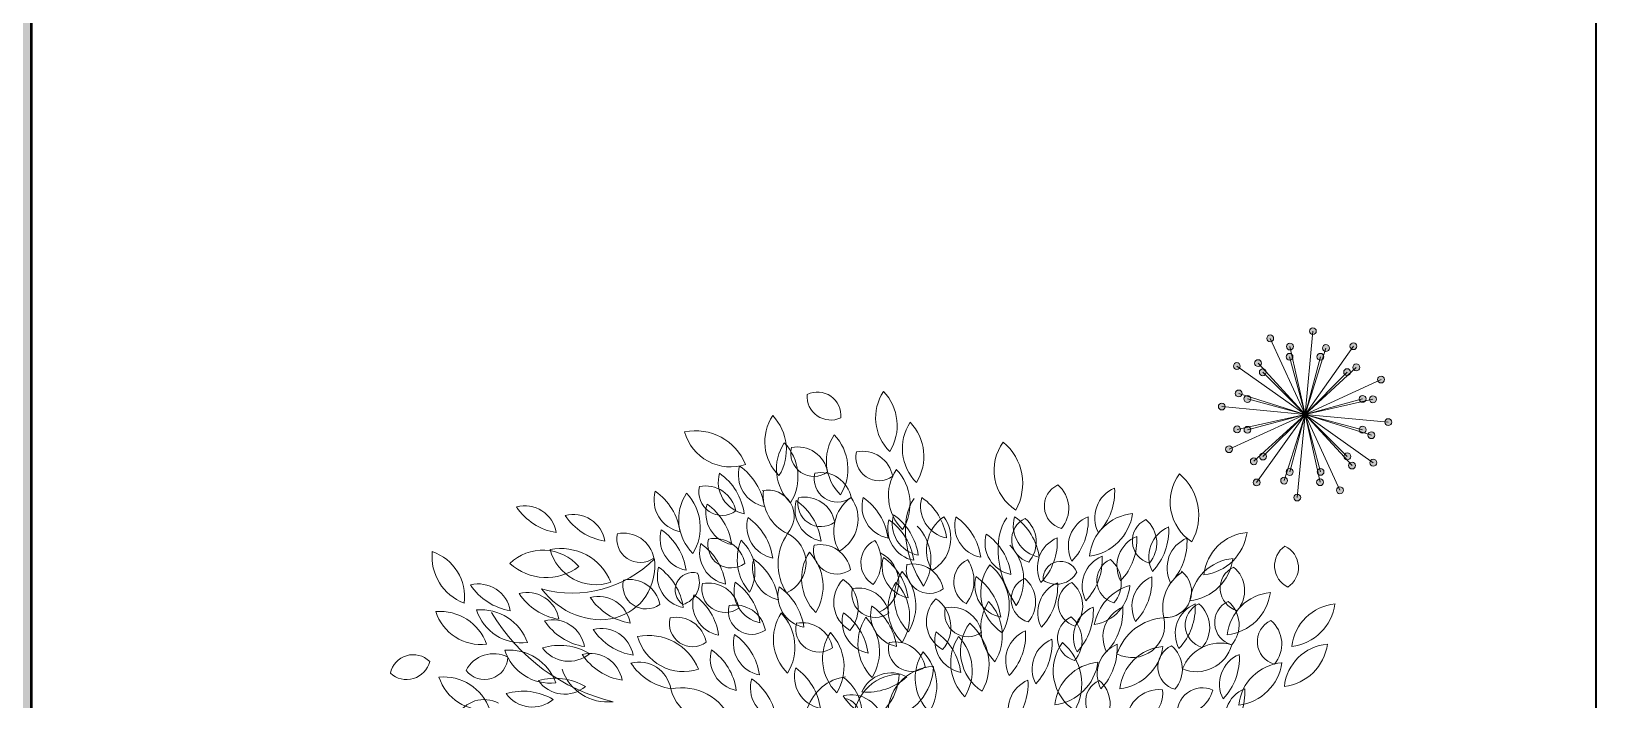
# Model space of a CAD drawing. Header units: millimetres. Extents: x -18002 to 19000, y -38859 to 21000.
# Drawn here: x -7500 to -5000, y 13925 to 14994 of the extents above; entities that cross this region are included whole.
import ezdxf

# ---------------------------------------------------------------- set-up
doc = ezdxf.new("R2010")
doc.units = ezdxf.units.MM
doc.linetypes.add('ACAD_ISO04W100', pattern=[30, 24, -3, 0, -3])
doc.linetypes.add('PHANTOM', pattern=[63.5, 31.75, -6.35, 6.35, -6.35, 6.35, -6.35])
doc.layers.get('0').update_dxf_attribs({"lineweight": 25})
for name, color, linetype, lineweight in [('A Wall', 7, 'Continuous', 50), ('C Prop', 1, 'PHANTOM', 35), ('K-Hatch', 7, 'Continuous', 25), ('www.cadblocksfree.com', 7, 'Continuous', 5)]:
    doc.layers.add(name, color=color, linetype=linetype, lineweight=lineweight)
doc.layers.add('AREA VERDE', color=7, linetype='Continuous', lineweight=5, true_color=0x00701c)
doc.layers.add('Efec-vegetacion-01', color=7, linetype='Continuous', lineweight=25, true_color=0x00ad00)

# ---------------------------------------------------------------- blocks, each defined once
blk = doc.blocks.new('A$C76BB5F72')
at = {"color": 96, "true_color": 0x006600}
for centre, major_axis, start_param, end_param in [((0.9, 1.5985), (0.0023, 0.071), 1.528993, 3.607058), ((0.8602, 1.5411), (0.0023, 0.0699), 4.64421, 6.775011), ((0.8454, 1.4627), (0.0047, 0.1421), 1.02068, 2.395009), ((0.62, 1.4391), (0.0048, 0.1474), 4.191457, 5.507408), ((0.8801, 1.3815), (0.0047, 0.1421), 1.02068, 2.395009), ((0.6546, 1.3579), (0.0048, 0.1474), 4.191454, 5.507405), ((0.8006, 1.3557), (0.003, 0.0915), -1.352509, 0.23136), ((1.029, 1.4054), (0.0047, 0.1421), 1.020696, 2.395025), ((0.8498, 1.4287), (0.0023, 0.0693), 1.359975, 3.802123), ((0.7724, 1.1122), (0.005, 0.1511), 1.219171, 2.314045), ((0.5474, 1.0752), (0.0042, 0.1264), 4.236746, 5.579693), ((0.9011, 1.098), (0.0052, 0.1583), 0.995377, 2.17682), ((0.7289, 1.101), (0.0032, 0.0971), 3.58946, 5.874126), ((1.0645, 1.1015), (0.0025, 0.0747), 0.498451, 2.643311), ((0.9397, 1.1057), (0.0036, 0.1107), 4.077285, 5.347414), ((1.6118, 1.0873), (0.0032, 0.096), 0.427146, 2.082379), ((1.3984, 1.1649), (0.0058, 0.1767), 3.984724, 4.808046), ((0.605, 1.1323), (0.0032, 0.096), 1.324749, 2.979982), ((0.4112, 1.0139), (0.0058, 0.1767), -1.40088, -0.577558), ((0.955, 1.0546), (0.0047, 0.1421), 1.020677, 2.395007), ((0.7295, 1.031), (0.0048, 0.1474), 4.191457, 5.507408), ((0.9178, 1.1372), (0.0023, 0.0693), 1.359914, 3.802063), ((0.8685, 1.0642), (0.003, 0.0915), -1.352507, 0.231361), ((1.0053, 1.0436), (0.0032, 0.0971), 3.58946, 5.874126), ((0.4789, 1.0621), (0.0032, 0.096), 1.32475, 2.979982), ((0.2851, 0.9437), (0.0058, 0.1767), -1.40088, -0.577558), ((0.4884, 1.0202), (0.0017, 0.0522), -0.240197, 2.568826), ((0.7624, 1.0858), (0.0032, 0.096), 1.324792, 2.980025), ((0.5687, 0.9674), (0.0058, 0.1767), -1.400885, -0.577563), ((1.2313, 0.9972), (0.0047, 0.1421), 1.020677, 2.395007), ((1.0059, 0.9736), (0.0048, 0.1474), 4.191457, 5.507408), ((1.1942, 1.0798), (0.0023, 0.0693), 1.359914, 3.802063), ((1.1449, 1.0068), (0.003, 0.0915), -1.352507, 0.231361), ((1.3409, 1.0441), (0.0025, 0.0747), 0.498451, 2.643311), ((1.2161, 1.0482), (0.0036, 0.1107), 4.077285, 5.347414), ((0.3493, 1.0333), (0.0023, 0.0693), 1.359914, 3.802063), ((0.3, 0.9603), (0.003, 0.0915), -1.352594, 0.231275), ((0.4398, 1.043), (0.0023, 0.0684), 3.454039, 5.158097), ((0.5849, 1.0226), (0.0023, 0.0693), 1.359975, 3.802123), ((0.5356, 0.9496), (0.003, 0.0915), -1.352594, 0.231275), ((1.6452, 0.877), (0.0023, 0.0693), 0.462325, 2.904473), ((1.5574, 0.8699), (0.003, 0.0915), 4.033047, 5.616916), ((1.7192, 0.8806), (0.0032, 0.096), 0.427176, 2.082409), ((1.5058, 0.9582), (0.0058, 0.1767), 3.984673, 4.807996), ((1.8072, 0.8804), (0.0032, 0.096), 0.427146, 2.082379), ((1.5938, 0.958), (0.0058, 0.1767), 3.984673, 4.807996), ((1.0175, 0.815), (0.0047, 0.1421), 1.020677, 2.395006), ((0.792, 0.7914), (0.0048, 0.1474), 4.191457, 5.507408), ((1.4283, 0.8373), (0.0047, 0.1418), 0.970842, 2.596802), ((1.2102, 0.7975), (0.0053, 0.1613), 4.232715, 5.618114), ((1.7046, 0.7798), (0.0047, 0.1418), 0.970842, 2.596802), ((1.4865, 0.7401), (0.0053, 0.1613), 4.232715, 5.618114), ((1.7902, 0.7698), (0.0032, 0.096), 0.427146, 2.082379), ((1.5769, 0.8474), (0.0058, 0.1767), 3.984704, 4.808027), ((1.2938, 0.7575), (0.0047, 0.1421), 1.020677, 2.395006), ((1.0684, 0.734), (0.0048, 0.1474), 4.191457, 5.507408), ((0.8876, 0.7614), (0.0032, 0.096), 1.324748, 2.97998), ((0.6939, 0.643), (0.0058, 0.1767), -1.400881, -0.577559), ((0.9624, 0.6237), (0.0046, 0.139), 0.168873, 2.38252), ((0.864, 0.6541), (0.0042, 0.1281), 3.169603, 5.720362), ((1.0802, 0.6772), (0.0032, 0.096), -0.470458, 1.184775), ((1.0078, 0.8924), (0.0058, 0.1767), 3.087055, 3.910377), ((1.2118, 0.6505), (0.0047, 0.1418), 0.073281, 1.699241), ((1.0448, 0.7963), (0.0053, 0.1613), 3.335082, 4.720481), ((0.5599, 0.7627), (0.0047, 0.1418), 1.868396, 3.494357), ((-0.1334, 0.602), (0.003, 0.0915), -0.454951, 1.128917)]:
    blk.add_ellipse(centre, major_axis=major_axis, ratio=1, start_param=start_param, end_param=end_param, dxfattribs=at)
at = {"color": 58, "true_color": 0x4d6600}
for centre, major_axis, ratio, start_param, end_param in [((1.1757, 1.5345), (0.0047, 0.1421), 1, 1.020694, 2.395023), ((0.9503, 1.511), (0.0049, 0.1474), 1, 4.191492, 5.507442), ((1.2554, 1.4424), (0.0047, 0.1421), 1, 1.020697, 2.395026), ((1.03, 1.4189), (0.0049, 0.1474), 1, 4.191488, 5.507439), ((0.8035, 1.3818), (0.0048, 0.1474), 1, 4.191454, 5.507405), ((1.0438, 1.4158), (0.0023, 0.0693), 1, 1.359886, 3.802035), ((0.9945, 1.3428), (0.003, 0.0915), 1, -1.35251, 0.231359), ((0.9196, 1.3522), (0.0023, 0.0693), 1, 1.359915, 3.802064), ((0.8704, 1.2791), (0.003, 0.0915), 1, -1.352509, 0.23136), ((1.214, 1.3017), (0.0047, 0.1421), 1, 1.020677, 2.395006), ((0.9886, 1.2781), (0.0048, 0.1474), 1, 4.191456, 5.507407), ((-0.0131, 1.1755), (0.0032, 0.096), 1, -1.36802, 0.287213), ((0.11, 1.3663), (0.0058, 0.1767), 1, 2.189533, 3.012855), ((1.0303, 1.1971), (0.004, 0.1215), 1, 0.646107, 2.126683), ((0.8719, 1.2321), (0.0036, 0.1094), 1, 3.680361, 5.375633), ((1.0891, 1.2697), (0.0032, 0.096), 1, 1.32475, 2.979982), ((0.8954, 1.1512), (0.0058, 0.1767), 1, -1.40088, -0.577558), ((1.2765, 1.133), (-0.0919, 0.1913), 0.647834, 0.34295, 1.798552), ((1.2636, 1.2699), (0.0032, 0.096), 1, 1.32478, 2.980013), ((1.0699, 1.1515), (0.0058, 0.1767), 1, -1.400885, -0.577563), ((0.1319, 1.1499), (0.0032, 0.096), 1, -1.36802, 0.287213), ((0.2551, 1.3407), (0.0058, 0.1767), 1, 2.189533, 3.012855), ((1.1792, 1.2185), (0.0032, 0.096), 1, 1.324774, 2.980007), ((0.9855, 1.1), (0.0058, 0.1767), 1, -1.400884, -0.577561), ((1.3066, 1.1397), (0.004, 0.1215), 1, 0.646107, 2.126683), ((1.1483, 1.1746), (0.0036, 0.1094), 1, 3.680361, 5.375633), ((1.3655, 1.2122), (0.0032, 0.096), 1, 1.32475, 2.979982), ((1.1718, 1.0938), (0.0058, 0.1767), 1, -1.40088, -0.577558), ((1.5529, 1.0755), (-0.0919, 0.1913), 0.647834, 0.34295, 1.798552), ((1.54, 1.2124), (0.0032, 0.096), 1, 1.32478, 2.980013), ((1.3463, 1.094), (0.0058, 0.1767), 1, -1.400885, -0.577563), ((1.704, 1.1504), (0.0032, 0.096), 1, 0.427146, 2.082379), ((1.4906, 1.228), (0.0058, 0.1767), 1, 3.984667, 4.80799), ((1.868, 1.1673), (0.0023, 0.0693), 1, 0.462329, 2.904477), ((1.7802, 1.1603), (0.003, 0.0915), 1, 4.033047, 5.616916), ((1.051, 1.1094), (0.0048, 0.1474), 1, 4.191457, 5.507408), ((1.4556, 1.161), (0.0032, 0.096), 1, 1.324774, 2.980007), ((1.2619, 1.0426), (0.0058, 0.1767), 1, -1.400884, -0.577561), ((1.849, 1.0917), (0.0032, 0.096), 1, 0.427146, 2.082378), ((1.6356, 1.1693), (0.0058, 0.1767), 1, 3.984718, 4.80804), ((1.944, 1.12), (0.0032, 0.096), 1, 0.427146, 2.082379), ((1.7306, 1.1976), (0.0058, 0.1767), 1, 3.984724, 4.808046), ((1.9983, 1.0864), (0.0032, 0.096), 1, 0.427221, 2.082454), ((1.785, 1.164), (0.0058, 0.1767), 1, 3.984673, 4.807996), ((2.1535, 1.0505), (0.0047, 0.1421), 1, 0.123059, 1.497388), ((1.9945, 1.212), (0.0049, 0.1474), 1, 3.293873, 4.609823), ((-0.1413, 1.1194), (0.0049, 0.1474), 1, 1.498679, 2.81463), ((-0.3342, 1.0004), (0.0047, 0.1421), 1, 4.611084, 5.985413), ((0.0414, 0.9975), (0.0047, 0.1418), 1, -0.824341, 0.80162), ((0.095, 0.9828), (0.0053, 0.1613), 1, -1.15288, 0.232518), ((0.1999, 1.1781), (0.0047, 0.1418), 1, 1.868456, 3.494416), ((1.3274, 1.052), (0.0048, 0.1474), 1, 4.191457, 5.507408), ((1.7453, 1.0325), (0.0032, 0.096), 1, 0.427147, 2.08238), ((1.532, 1.1101), (0.0058, 0.1767), 1, 3.984673, 4.807996), ((2.2938, 1.0925), (0.0023, 0.071), 1, 0.631454, 2.70952), ((2.2241, 1.0878), (0.0023, 0.0699), 1, 3.746606, 5.877407), ((0.0512, 1.2189), (0.0053, 0.1613), 1, 2.437519, 3.822918), ((0.1301, 1.3532), (0.2098, 0.2701), 1, 3.529327, 4.597681), ((0.1853, 1.1216), (-0.1444, 0.1426), 0.866793, 1.39176, 3.951227), ((1.585, 1.0537), (0.0017, 0.0522), 1, -1.137654, 1.671368), ((1.5726, 1.1059), (0.0022, 0.0684), 1, 2.556389, 4.260447), ((1.7622, 1.0488), (0.0023, 0.0693), 1, 0.462325, 2.904474), ((1.6744, 1.0418), (0.003, 0.0915), 1, 4.033049, 5.616918), ((2.0157, 0.9673), (0.0042, 0.1263), 1, 0.596118, 1.83488), ((1.9527, 1.1343), (0.0049, 0.1474), 1, 3.293872, 4.609823), ((2.1117, 0.9728), (0.0047, 0.1421), 1, 0.123063, 1.497392), ((2.1297, 1.0258), (0.0023, 0.0693), 1, 0.462326, 2.904475), ((2.0419, 1.0188), (0.003, 0.0915), 1, 4.033047, 5.616916), ((-0.1502, 0.9425), (0.0032, 0.096), 1, -1.368022, 0.287211), ((-0.027, 1.1332), (0.0058, 0.1767), 1, 2.189529, 3.012851), ((1.647, 0.9798), (0.0023, 0.0693), 1, 0.462326, 2.904475), ((1.5592, 0.9728), (0.003, 0.0915), 1, 4.033051, 5.616919), ((1.834, 0.8891), (0.005, 0.1511), 1, 0.321512, 1.416386), ((1.6648, 1.0419), (0.0042, 0.1264), 1, 3.339099, 4.682046), ((1.8937, 0.9709), (0.0032, 0.096), 1, 0.427146, 2.082379), ((1.6804, 1.0485), (0.0058, 0.1767), 1, 3.984724, 4.808046), ((-0.0051, 0.9168), (0.0032, 0.096), 1, -1.368019, 0.287213), ((0.118, 1.1076), (0.0058, 0.1767), 1, 2.189533, 3.012855), ((0.2072, 0.9053), (0.0032, 0.096), 1, -1.368021, 0.287212), ((0.3304, 1.096), (0.0058, 0.1767), 1, 2.189527, 3.01285), ((-0.2648, 0.809), (0.0049, 0.1474), 1, -1.194121, 0.121829), ((-0.1427, 1), (0.0047, 0.1421), 1, 1.918314, 3.292644), ((-0.1431, 0.8139), (0.0049, 0.1474), 1, -1.194121, 0.121829), ((-0.021, 1.0049), (0.0047, 0.1421), 1, 1.918244, 3.292573), ((0.3862, 1.2516), (-0.4584, 0.3561), 1, 1.200871, 1.995976), ((0.0709, 0.8353), (0.0032, 0.096), 1, -1.368021, 0.287212), ((0.488, 0.9206), (0.0023, 0.0693), 1, 1.359919, 3.802067), ((0.4387, 0.8476), (0.003, 0.0915), 1, -1.352507, 0.231361), ((0.871, 0.8735), (0.0047, 0.1421), 1, 1.020694, 2.395023), ((0.1941, 1.0261), (0.0058, 0.1767), 1, 2.189529, 3.012851), ((0.216, 0.8097), (0.0032, 0.096), 1, -1.368022, 0.287211), ((0.3391, 1.0004), (0.0058, 0.1767), 1, 2.189529, 3.012851), ((0.3562, 0.7234), (0.0053, 0.1613), 1, -1.152879, 0.23252), ((0.7056, 0.8612), (0.0032, 0.096), 1, 1.32475, 2.979982), ((0.5119, 0.7427), (0.0058, 0.1767), 1, -1.40088, -0.577558), ((1.5172, 0.8098), (0.0032, 0.096), 1, 0.427146, 2.082378), ((-0.0589, 0.6938), (0.0049, 0.1474), 1, -1.194122, 0.121829), ((0.0633, 0.8847), (0.0047, 0.1421), 1, 1.918244, 3.292573), ((0.0909, 0.6784), (0.0058, 0.1767), 1, -0.503255, 0.320067), ((0.119, 0.9037), (0.0032, 0.096), 1, 2.222351, 3.877584), ((0.4611, 0.9187), (0.0047, 0.1418), 1, 1.868451, 3.494411), ((0.6368, 0.8151), (0.0032, 0.096), 1, 1.324745, 2.979978), ((0.4431, 0.6967), (0.0058, 0.1767), 1, -1.40088, -0.577558), ((1.5961, 0.7847), (0.0032, 0.096), 1, 0.427146, 2.082379), ((0.1832, 0.7349), (0.0032, 0.096), 1, -1.368019, 0.287213), ((0.3064, 0.9257), (0.0058, 0.1767), 1, 2.189501, 3.012823), ((1.5499, 0.8247), (0.0049, 0.1474), 1, 3.293873, 4.609823), ((1.7089, 0.6632), (0.0047, 0.1421), 1, 0.123063, 1.497392), ((0.0784, 0.5804), (0.0058, 0.1767), 1, -0.503298, 0.320024), ((0.1066, 0.8056), (0.0032, 0.096), 1, 2.222354, 3.877587), ((0.2341, 0.8284), (0.0047, 0.1421), 1, 1.918314, 3.292644), ((0.7564, 0.7291), (0.0032, 0.096), 1, 1.32478, 2.980013), ((0.5627, 0.6107), (0.0058, 0.1767), 1, -1.40088, -0.577558), ((1.3112, 0.7403), (0.0058, 0.1767), 1, 3.984724, 4.808046), ((1.7289, 0.6875), (0.0023, 0.0693), 1, 0.462325, 2.904473), ((-0.0178, 0.5418), (0.0058, 0.1767), 1, -0.503298, 0.320025), ((0.0104, 0.7671), (0.0032, 0.096), 1, 2.222352, 3.877584), ((0.455, 0.5674), (0.0053, 0.1613), 1, -1.152817, 0.232582), ((2.0078, 0.654), (0.0025, 0.0747), 1, -0.399213, 1.745646)]:
    blk.add_ellipse(centre, major_axis=major_axis, ratio=ratio, start_param=start_param, end_param=end_param, dxfattribs=at)
at = {"color": 98, "true_color": 0x004700}
for centre, major_axis, start_param, end_param in [((0.4963, 1.3342), (0.0053, 0.1613), -1.152877, 0.232521), ((0.6012, 1.5295), (0.0047, 0.1418), 1.868456, 3.494416), ((1.5286, 1.3777), (0.0047, 0.1418), 0.970842, 2.596802), ((1.3105, 1.338), (0.0053, 0.1613), 4.232717, 5.618116), ((0.6605, 1.3422), (0.0032, 0.096), 1.324791, 2.980023), ((0.4668, 1.2238), (0.0058, 0.1767), -1.400884, -0.577561), ((0.7206, 1.3638), (0.0032, 0.096), 1.324745, 2.979978), ((0.5269, 1.2453), (0.0058, 0.1767), -1.400884, -0.577561), ((2.0535, 1.2831), (0.0047, 0.1418), 0.970842, 2.596802), ((1.8354, 1.2434), (0.0053, 0.1613), 4.232705, 5.618104), ((0.4692, 1.2885), (0.0032, 0.096), 1.324745, 2.979978), ((0.2755, 1.17), (0.0058, 0.1767), -1.400884, -0.577561), ((0.5887, 1.2308), (0.0047, 0.1421), 1.020642, 2.394972), ((0.3633, 1.2072), (0.0049, 0.1474), 4.191491, 5.507442), ((0.576, 1.3123), (0.0023, 0.0693), 1.359886, 3.802035), ((0.5268, 1.2392), (0.003, 0.0915), -1.352509, 0.23136), ((0.8245, 1.303), (0.0042, 0.1263), 1.493727, 2.732489), ((0.7136, 1.2411), (0.0025, 0.0772), 4.001852, 6.554258), ((1.6057, 1.2708), (0.0023, 0.0693), 0.462328, 2.904476), ((1.5179, 1.2638), (0.003, 0.0915), 4.033047, 5.616916), ((1.7828, 1.236), (0.0032, 0.096), 0.427146, 2.082379), ((1.5694, 1.3136), (0.0058, 0.1767), 3.984667, 4.80799), ((0.6233, 1.2503), (0.0032, 0.096), 1.324744, 2.979976), ((0.4296, 1.1319), (0.0058, 0.1767), -1.40088, -0.577558), ((0.8893, 1.2607), (0.0032, 0.096), 1.324745, 2.979978), ((0.8709, 1.2789), (0.0023, 0.0693), 1.359919, 3.802067), ((0.6956, 1.1422), (0.0058, 0.1767), -1.40088, -0.577558), ((0.8216, 1.2059), (0.003, 0.0915), -1.352594, 0.231275), ((0.7457, 1.2099), (0.0032, 0.096), 1.32475, 2.979982), ((0.5519, 1.0915), (0.0058, 0.1767), -1.40088, -0.577558), ((1.1657, 1.2032), (0.0032, 0.096), 1.324745, 2.979978), ((0.9719, 1.0848), (0.0058, 0.1767), -1.40088, -0.577558), ((1.6532, 1.2682), (0.0049, 0.1474), 3.293872, 4.609823), ((1.8122, 1.1066), (0.0047, 0.1421), 0.123063, 1.497392), ((0.3316, 1.1718), (0.0023, 0.0693), 1.359915, 3.802064), ((0.2823, 1.0987), (0.003, 0.0915), -1.352507, 0.231361), ((0.487, 1.1735), (0.0032, 0.096), 1.324754, 2.979986), ((0.2933, 1.0551), (0.0058, 0.1767), -1.400881, -0.577559), ((0.6027, 1.1557), (0.0023, 0.0693), 1.359975, 3.802123), ((0.5535, 1.0827), (0.003, 0.0915), -1.35251, 0.231359), ((1.1489, 1.0913), (0.0032, 0.096), 1.324792, 2.980025), ((0.9552, 0.9729), (0.0058, 0.1767), -1.400892, -0.57757), ((1.4886, 1.0117), (0.0047, 0.1418), 0.970842, 2.596802), ((1.2705, 0.972), (0.0053, 0.1613), 4.232717, 5.618116), ((1.8981, 1.0154), (0.0025, 0.0772), 3.104077, 5.656483), ((0.7075, 1.0171), (0.0032, 0.096), 1.324745, 2.979978), ((0.5137, 0.8987), (0.0058, 0.1767), -1.40088, -0.577558), ((0.8383, 1.0036), (0.0032, 0.096), 1.324745, 2.979978), ((0.6446, 0.8852), (0.0058, 0.1767), -1.40088, -0.577558), ((1.0049, 0.9836), (0.0032, 0.0963), 0.818491, 2.654319), ((0.8789, 0.9668), (0.0034, 0.1027), 4.037966, 5.718116), ((0.983, 0.9348), (0.003, 0.0915), -1.352596, 0.231273), ((1.2128, 0.965), (0.0047, 0.1421), 1.020695, 2.395024), ((0.9874, 0.9414), (0.0049, 0.1474), 4.191491, 5.507442), ((1.4253, 1.0338), (0.0032, 0.096), 1.324792, 2.980025), ((1.2315, 0.9154), (0.0058, 0.1767), -1.400892, -0.57757), ((1.5068, 0.992), (0.0023, 0.0693), 0.462193, 2.904342), ((1.419, 0.985), (0.003, 0.0915), 4.033016, 5.616885), ((1.6129, 0.9535), (0.0032, 0.096), 0.427146, 2.082379), ((1.3995, 1.0311), (0.0058, 0.1767), 3.984724, 4.808046), ((0.5842, 0.9795), (0.0032, 0.096), 1.324744, 2.979976), ((0.3905, 0.8611), (0.0058, 0.1767), -1.40088, -0.577558), ((1.0322, 1.0078), (0.0023, 0.0693), 1.359914, 3.802063), ((1.2812, 0.9261), (0.0032, 0.0963), 0.818491, 2.654319), ((1.1553, 0.9093), (0.0034, 0.1027), 4.037966, 5.718116), ((1.4892, 0.9076), (0.0047, 0.1421), 1.020695, 2.395024), ((1.2638, 0.884), (0.0049, 0.1474), 4.191491, 5.507442), ((2.1134, 0.9235), (0.0023, 0.0693), 0.462325, 2.904474), ((2.0642, 1.0328), (0.0049, 0.1474), 3.293873, 4.609823), ((2.2232, 0.8713), (0.0047, 0.1421), 0.123059, 1.497388), ((2.0256, 0.9165), (0.003, 0.0915), 4.033047, 5.616916), ((0.6641, 0.957), (0.0023, 0.0693), 1.359919, 3.802067), ((0.6149, 0.884), (0.003, 0.0915), -1.352509, 0.23136), ((0.6455, 0.85), (0.0048, 0.1474), 4.191442, 5.507393), ((1.0297, 0.9263), (0.0032, 0.096), 1.324745, 2.979978), ((0.836, 0.8079), (0.0058, 0.1767), -1.40088, -0.577558), ((1.1147, 0.9462), (0.0032, 0.096), 1.324745, 2.979978), ((0.921, 0.8278), (0.0058, 0.1767), -1.40088, -0.577558), ((1.3086, 0.9504), (0.0023, 0.0693), 1.359914, 3.802063), ((1.2593, 0.8773), (0.003, 0.0915), -1.352596, 0.231273), ((1.7981, 0.9161), (0.0032, 0.0971), 2.691814, 4.97648), ((1.9031, 0.7796), (0.0052, 0.1583), 0.097794, 1.279238), ((2.0229, 0.8902), (0.0032, 0.096), 0.427146, 2.082379), ((1.8096, 0.9679), (0.0058, 0.1767), 3.984724, 4.808046), ((2.0257, 0.916), (0.0023, 0.0693), 0.462326, 2.904475), ((1.9379, 0.909), (0.003, 0.0915), 4.033048, 5.616917), ((2.4157, 0.8371), (0.0047, 0.1421), 0.123083, 1.497412), ((2.2567, 0.9986), (0.0049, 0.1474), 3.293862, 4.609812), ((1.3061, 0.8688), (0.0032, 0.096), 1.324745, 2.979978), ((1.1124, 0.7504), (0.0058, 0.1767), -1.40088, -0.577558), ((2.2406, 0.8662), (0.0023, 0.0693), 0.462326, 2.904475), ((2.1528, 0.8592), (0.003, 0.0915), 4.033048, 5.616917), ((1.7438, 0.872), (0.0049, 0.1474), 3.293873, 4.609823), ((1.9028, 0.7104), (0.0047, 0.1421), 0.123063, 1.497392), ((1.9442, 0.791), (0.0023, 0.0693), 0.462326, 2.904475), ((1.8564, 0.784), (0.003, 0.0915), 4.033051, 5.616919), ((2.0612, 0.7404), (0.004, 0.1215), -0.251483, 1.229093), ((1.9897, 0.886), (0.0036, 0.1094), 2.782767, 4.478039), ((2.3933, 0.7173), (0.0047, 0.1421), 0.123091, 1.49742), ((2.2343, 0.8789), (0.0049, 0.1474), 3.293924, 4.609874), ((2.1546, 0.7396), (0.0032, 0.096), 0.427146, 2.082378), ((1.9412, 0.8172), (0.0058, 0.1767), 3.984718, 4.80804), ((2.0985, 0.8235), (0.0048, 0.1474), 3.293839, 4.60979), ((2.2574, 0.6619), (0.0047, 0.1421), 0.123091, 1.49742), ((1.1091, 0.628), (0.0047, 0.1418), 0.073278, 1.699238), ((0.9421, 0.7737), (0.0053, 0.1613), 3.335148, 4.720547), ((0.9607, 0.6115), (0.0032, 0.096), -1.368021, 0.287212), ((1.0838, 0.8022), (0.0058, 0.1767), 2.189529, 3.012851), ((1.8784, 0.6271), (0.0032, 0.0963), -0.079082, 1.756746), ((1.7867, 0.7151), (0.0034, 0.1027), 3.140285, 4.820436), ((1.9332, 0.7542), (0.0036, 0.1107), 3.179686, 4.449815), ((2.1707, 0.6373), (0.0032, 0.096), 0.427221, 2.082454), ((1.9573, 0.7149), (0.0058, 0.1767), 3.984673, 4.807996), ((0.9339, 0.645), (0.0017, 0.0522), 3.350521, 6.159543)]:
    blk.add_ellipse(centre, major_axis=major_axis, ratio=1, start_param=start_param, end_param=end_param, dxfattribs=at)
at = {"color": 66, "true_color": 0x638500}
for centre, major_axis, start_param, end_param in [((1.5085, 1.1707), (0.0023, 0.0693), 0.462325, 2.904474), ((1.4207, 1.1636), (0.003, 0.0915), 4.033047, 5.616916), ((1.1231, 0.8606), (0.0047, 0.1421), 1.020697, 2.395026), ((0.8977, 0.8371), (0.0049, 0.1474), 4.191492, 5.507442), ((0.8645, 0.9043), (0.0023, 0.0693), 1.359979, 3.802128), ((0.8152, 0.8313), (0.003, 0.0915), -1.35251, 0.231359), ((1.3039, 0.8874), (0.0058, 0.1767), 3.984724, 4.808046), ((1.1408, 0.8469), (0.0023, 0.0693), 1.359979, 3.802128), ((1.0916, 0.7739), (0.003, 0.0915), -1.35251, 0.231359), ((1.3995, 0.8032), (0.0047, 0.1421), 1.020697, 2.395026), ((1.1741, 0.7796), (0.0049, 0.1474), 4.191492, 5.507442), ((1.3827, 0.8624), (0.0058, 0.1767), 3.984724, 4.808046), ((-0.1058, 0.7388), (0.003, 0.0915), -0.454876, 1.128992), ((-0.1321, 0.8228), (0.0023, 0.0693), 2.257488, 4.699637), ((0.3283, 0.7093), (0.0032, 0.096), -1.36802, 0.287213), ((0.4515, 0.9001), (0.0058, 0.1767), 2.189527, 3.01285), ((1.5245, 0.6627), (0.0032, 0.096), 0.427147, 2.08238), ((1.6411, 0.6805), (0.003, 0.0915), 4.033047, 5.616916)]:
    blk.add_ellipse(centre, major_axis=major_axis, ratio=1, start_param=start_param, end_param=end_param, dxfattribs=at)
at = {"color": 96, "linetype": 'Continuous', "true_color": 0x006b00}
for centre, major_axis, start_param, end_param in [((-0.3446, 0.7574), (0.0023, 0.0699), -0.7414, 1.389401), ((-0.3646, 0.8244), (0.0023, 0.071), 2.426584, 4.504649), ((-0.2553, 0.6138), (0.0049, 0.1474), -1.194122, 0.121829), ((-0.1332, 0.8047), (0.0047, 0.1421), 1.918314, 3.292644)]:
    blk.add_ellipse(centre, major_axis=major_axis, ratio=1, start_param=start_param, end_param=end_param, dxfattribs=at)
blk = doc.blocks.new('FLORES')
at = {"linetype": 'ACAD_ISO04W100', "true_color": 0x90477d}
h = blk.add_hatch(color=225, dxfattribs=at)
h.dxf.hatch_style = 1
edge = h.paths.add_edge_path()
edge.add_arc((0.4482, 0), 0.0184, 0, 360)
edge = h.paths.add_edge_path()
edge.add_arc((0.3644, -0.0784), 0.0184, 0, 360)
edge = h.paths.add_edge_path()
edge.add_arc((0.3152, -0.0532), 0.0184, 0, 360)
at = {"layer": 'Efec-vegetacion-01', "linetype": 'ACAD_ISO04W100', "true_color": 0x90477d}
h = blk.add_hatch(color=225, dxfattribs=at)
h.dxf.hatch_style = 1
edge = h.paths.add_edge_path()
edge.add_arc((0.3882, -0.2241), 0.0184, 0, 360)
edge = h.paths.add_edge_path()
edge.add_arc((-0.0532, -0.3152), 0.0184, 0, 360)
edge = h.paths.add_edge_path()
edge.add_arc((-0.0784, -0.3644), 0.0184, 0, 360)
edge = h.paths.add_edge_path()
edge.add_arc((0.1115, -0.2995), 0.0184, 0, 360)
edge = h.paths.add_edge_path()
edge.add_arc((0, -0.4482), 0.0184, 0, 360)
edge = h.paths.add_edge_path()
edge.add_arc((0.1143, -0.3548), 0.0184, 0, 360)
edge = h.paths.add_edge_path()
edge.add_arc((0.2464, -0.2036), 0.0184, 0, 360)
edge = h.paths.add_edge_path()
edge.add_arc((0.2241, -0.3882), 0.0184, 0, 360)
edge = h.paths.add_edge_path()
edge.add_arc((0.2764, -0.2501), 0.0184, 0, 360)
edge = h.paths.add_edge_path()
edge.add_arc((-0.2036, -0.2464), 0.0184, 0, 360)
edge = h.paths.add_edge_path()
edge.add_arc((-0.3882, -0.2241), 0.0184, 0, 360)
edge = h.paths.add_edge_path()
edge.add_arc((-0.2501, -0.2764), 0.0184, 0, 360)
edge = h.paths.add_edge_path()
edge.add_arc((-0.2241, -0.3882), 0.0184, 0, 360)
edge = h.paths.add_edge_path()
edge.add_arc((-0.2464, 0.2036), 0.0184, 0, 360)
edge = h.paths.add_edge_path()
edge.add_arc((-0.3152, 0.0532), 0.0184, 0, 360)
edge = h.paths.add_edge_path()
edge.add_arc((-0.3882, 0.2241), 0.0184, 0, 360)
edge = h.paths.add_edge_path()
edge.add_arc((-0.3644, 0.0784), 0.0184, 0, 360)
edge = h.paths.add_edge_path()
edge.add_arc((-0.2995, -0.1115), 0.0184, 0, 360)
edge = h.paths.add_edge_path()
edge.add_arc((-0.4482, 0), 0.0184, 0, 360)
edge = h.paths.add_edge_path()
edge.add_arc((-0.3548, -0.1143), 0.0184, 0, 360)
edge = h.paths.add_edge_path()
edge.add_arc((-0.1115, 0.2995), 0.0184, 0, 360)
edge = h.paths.add_edge_path()
edge.add_arc((-0.1143, 0.3548), 0.0184, 0, 360)
edge = h.paths.add_edge_path()
edge.add_arc((0.3882, 0.2241), 0.0184, 0, 360)
edge = h.paths.add_edge_path()
edge.add_arc((0.2036, 0.2464), 0.0184, 0, 360)
edge = h.paths.add_edge_path()
edge.add_arc((0.2501, 0.2764), 0.0184, 0, 360)
edge = h.paths.add_edge_path()
edge.add_arc((0.0532, 0.3152), 0.0184, 0, 360)
edge = h.paths.add_edge_path()
edge.add_arc((0.2241, 0.3882), 0.0184, 0, 360)
edge = h.paths.add_edge_path()
edge.add_arc((0.0784, 0.3644), 0.0184, 0, 360)
edge = h.paths.add_edge_path()
edge.add_arc((0, 0.4482), 0.0184, 0, 360)
edge = h.paths.add_edge_path()
edge.add_arc((-0.2241, 0.3882), 0.0184, 0, 360)
edge = h.paths.add_edge_path()
edge.add_arc((-0.2764, 0.2501), 0.0184, 0, 360)
edge = h.paths.add_edge_path()
edge.add_arc((0.2995, 0.1115), 0.0184, 0, 360)
edge = h.paths.add_edge_path()
edge.add_arc((0.3548, 0.1143), 0.0184, 0, 360)
at = {"color": 77, "ltscale": 0.05, "true_color": 0x599631}
for q in [(0, 0.4482), (-0.2241, 0.3882), (-0.1143, 0.3548), (0.2241, 0.3882), (0.0784, 0.3644), (-0.1115, 0.2995), (0.0532, 0.3152), (0.2501, 0.2764), (-0.3882, 0.2241), (-0.2764, 0.2501), (-0.2464, 0.2036), (0.2036, 0.2464), (0.3882, 0.2241), (0.3548, 0.1143), (0.2995, 0.1115), (-0.4482, 0), (-0.3644, 0.0784), (-0.3152, 0.0532), (-0.2995, -0.1115), (-0.3882, -0.2241), (-0.3548, -0.1143), (-0.2501, -0.2764), (-0.2241, -0.3882), (-0.2036, -0.2464), (-0.0784, -0.3644), (-0.0532, -0.3152), (0.3882, -0.2241), (0.3644, -0.0784), (0.4482, 0), (0.3152, -0.0532), (0.2764, -0.2501), (0.2464, -0.2036), (0.2241, -0.3882), (0.1143, -0.3548), (0.1115, -0.2995), (0, -0.4482)]:
    blk.add_line((0, 0), q, dxfattribs=at)
at = {"layer": 'AREA VERDE', "color": 216, "ltscale": 0.05, "true_color": 0x750075}
for centre in [(0, 0.4482), (-0.2241, 0.3882), (-0.1143, 0.3548), (0.0784, 0.3644), (0.2241, 0.3882), (-0.2764, 0.2501), (-0.1115, 0.2995), (0.0532, 0.3152), (0.2036, 0.2464), (0.2501, 0.2764), (-0.3882, 0.2241), (-0.2464, 0.2036), (0.3882, 0.2241), (-0.3644, 0.0784), (0.2995, 0.1115), (0.3548, 0.1143), (-0.4482, 0), (-0.3152, 0.0532), (0.4482, 0), (0.3152, -0.0532), (0.3644, -0.0784), (-0.3548, -0.1143), (-0.2995, -0.1115), (-0.3882, -0.2241), (-0.2036, -0.2464), (0.2464, -0.2036), (0.2764, -0.2501), (0.3882, -0.2241), (-0.2501, -0.2764), (-0.0532, -0.3152), (0.1115, -0.2995), (-0.2241, -0.3882), (-0.0784, -0.3644), (0.1143, -0.3548), (0.2241, -0.3882), (0, -0.4482)]:
    blk.add_circle(centre, 0.0184, dxfattribs=at)

msp = doc.modelspace()

# ---------------------------------------------------------------- hatches: boundary and pattern name
at = {"layer": 'K-Hatch', "linetype": 'Continuous'}
h = msp.add_hatch(color=256, dxfattribs=at)
h.dxf.hatch_style = 1
h.paths.add_polyline_path([(-14500, 8000), (-7500, 8000), (-7500, 18000), (-14500, 18000)])
h.paths.add_polyline_path([(-14300, 17800), (-7700, 17800), (-7700, 8200), (-14300, 8200)], flags=16)

# ---------------------------------------------------------------- linework, layer by layer
at = {"layer": 'A Wall', "linetype": 'Continuous'}
msp.add_line((-7500, 18000), (-7500, 8000), dxfattribs=at)
at = {"layer": 'C Prop', "linetype": 'Continuous'}
msp.add_line((-5000, 21000), (-5000, 3000), dxfattribs=at)

# ---------------------------------------------------------------- block references
at = {"layer": 'www.cadblocksfree.com', "linetype": 'ACAD_ISO04W100', "xscale": 298.1358426787524, "yscale": 298.1358426787524, "zscale": 298.1358426787524, "rotation": 354.6446128471956}
msp.add_blockref('FLORES', (-5464.5, 14381), dxfattribs=at)
at = {"layer": 'www.cadblocksfree.com', "color": 55, "true_color": 0x9db536, "xscale": 536.0887061872047, "yscale": 536.0887061872047, "zscale": 536.0887061872047}
msp.add_blockref('A$C76BB5F72', (-6704.8, 13553), dxfattribs=at)

doc.saveas('drawing.dxf')
